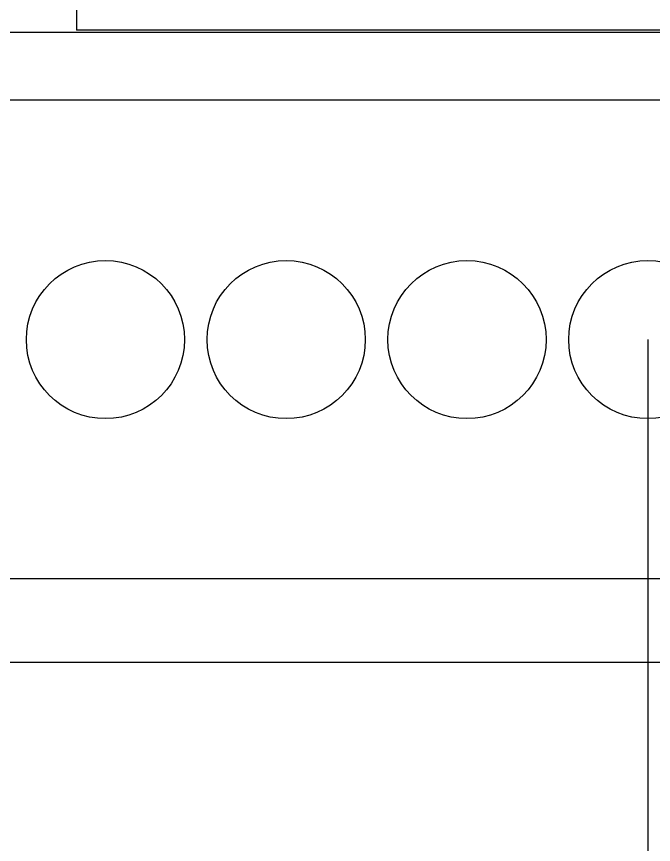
# Model space of a CAD drawing. Header units: inches. Extents: x 9000 to 22395, y 8106 to 17135.
# Drawn here: x 10317.52 to 10348.83, y 8284.84 to 8325.57 of the extents above; entities that cross this region are included whole.
import ezdxf

# ---------------------------------------------------------------- set-up
doc = ezdxf.new("R2010")
doc.units = ezdxf.units.IN
doc.header["$MEASUREMENT"] = 0
doc.layers.add('20000_FRONT_O', color=7, linetype='Continuous')

msp = doc.modelspace()

# ---------------------------------------------------------------- linework, layer by layer
msp.add_line((10348.553, 8309.679), (10348.553, 8232.75))
at = {"layer": '20000_FRONT_O', "linetype": 'Continuous'}
for p, q in [((10320.469, 8356.093), (10320.469, 8324.899)), ((10381.08, 8324.788), (10316.026, 8324.788)), ((10385.523, 8324.899), (10320.469, 8324.899)), ((10381.08, 8321.455), (10316.026, 8321.455)), ((10381.08, 8297.904), (10316.026, 8297.904)), ((10381.08, 8293.794), (10316.026, 8293.794))]:
    msp.add_line(p, q, dxfattribs=at)
for centre in [(10321.891, 8309.679), (10330.778, 8309.679), (10339.665, 8309.679), (10348.553, 8309.679)]:
    msp.add_circle(centre, 3.888, dxfattribs=at)

doc.saveas('drawing.dxf')
